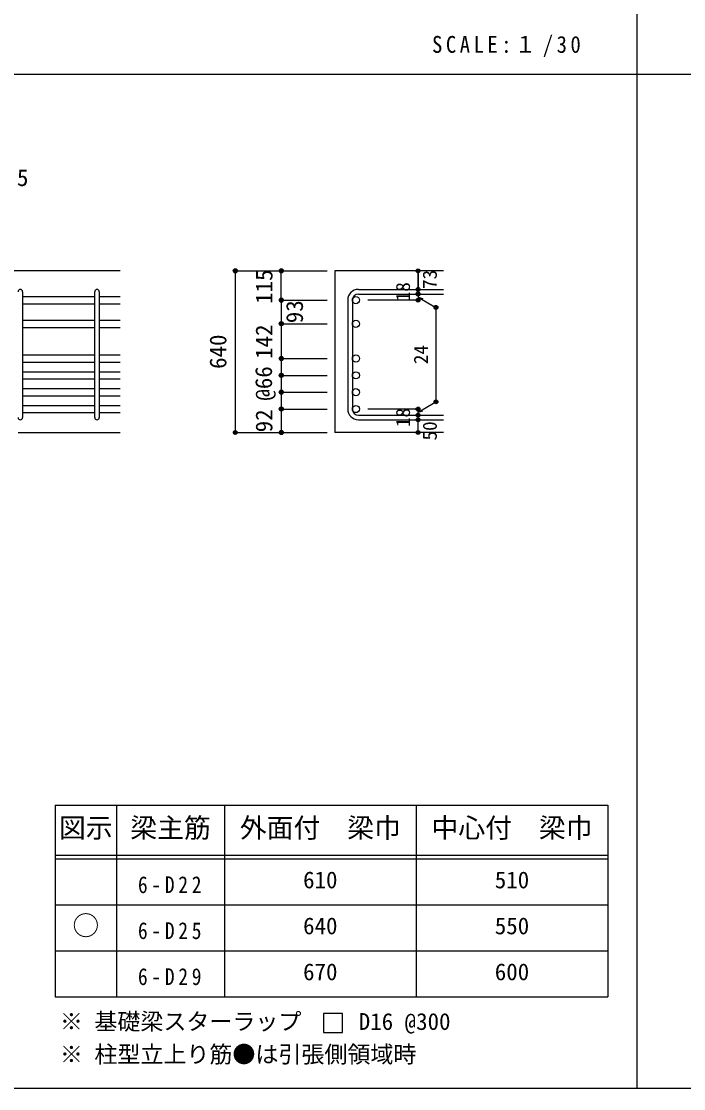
# Model space of a CAD drawing. Units: millimetres at full size, sheet at 1:30, with parts at other scales. Extents: x -5973 to 5954, y -4195 to 4201.
# Drawn here: x -3533 to -942, y -4195 to -15 of the extents above; entities that cross this region are included whole.
import ezdxf
from ezdxf.enums import TextEntityAlignment as Align

# ---------------------------------------------------------------- set-up
doc = ezdxf.new("R2010")
doc.units = ezdxf.units.MM
doc.header["$LTSCALE"] = 30
doc.header["$PDMODE"] = 32
doc.header["$PDSIZE"] = 15
for name, color, linetype in [('0-1_躯体線', 2, 'Continuous'), ('0-5_基礎梁筋', 7, 'Continuous'), ('0-6_スタラップ筋', 7, 'Continuous'), ('0-D_寸法', 4, 'Continuous'), ('6-7_文字', 7, 'Continuous'), ('6-E_枠', 7, 'Continuous'), ('F-0_枠', 6, 'Continuous')]:
    doc.layers.add(name, color=color, linetype=linetype)
doc.styles.add('ＭＳ ゴシック', font='')
doc.styles.get('ＭＳ ゴシック').set_extended_font_data('MS Gothic')

msp = doc.modelspace()

# ---------------------------------------------------------------- linework, layer by layer
at = {"layer": '0-1_躯体線'}
for p, q in [((-3145.8, -992.16), (-5045.8, -992.16)), ((-1880.8, -992.16), (-2305.8, -992.16)), ((-2305.8, -992.16), (-2305.8, -1625.66)), ((-3545.8, -1625.66), (-3145.8, -1625.66)), ((-1880.8, -1625.66), (-2305.8, -1625.66))]:
    msp.add_line(p, q, dxfattribs=at)
at = {"layer": '0-5_基礎梁筋'}
for p, q in [((-3527.8, -1093.09), (-3245.8, -1093.09)), ((-3527.8, -1121.09), (-3245.8, -1121.09)), ((-3227.8, -1093.09), (-3145.8, -1093.09)), ((-3227.8, -1121.09), (-3145.8, -1121.09)), ((-3527.8, -1185.66), (-3245.8, -1185.66)), ((-3227.8, -1185.66), (-3145.8, -1185.66)), ((-3527.8, -1213.66), (-3245.8, -1213.66)), ((-3227.8, -1213.66), (-3145.8, -1213.66)), ((-3527.8, -1321.66), (-3245.8, -1321.66)), ((-3227.8, -1321.66), (-3145.8, -1321.66)), ((-3527.8, -1349.66), (-3245.8, -1349.66)), ((-3227.8, -1349.66), (-3145.8, -1349.66)), ((-3527.8, -1387.66), (-3245.8, -1387.66)), ((-3527.8, -1415.66), (-3245.8, -1415.66)), ((-3227.8, -1387.66), (-3145.8, -1387.66)), ((-3227.8, -1415.66), (-3145.8, -1415.66)), ((-3527.8, -1453.66), (-3245.8, -1453.66)), ((-3227.8, -1453.66), (-3145.8, -1453.66)), ((-3527.8, -1481.66), (-3245.8, -1481.66)), ((-3227.8, -1481.66), (-3145.8, -1481.66)), ((-3527.8, -1519.66), (-3245.8, -1519.66)), ((-3227.8, -1519.66), (-3145.8, -1519.66)), ((-3527.8, -1547.66), (-3245.8, -1547.66)), ((-3227.8, -1547.66), (-3145.8, -1547.66))]:
    msp.add_line(p, q, dxfattribs=at)
at = {"layer": '0-5_基礎梁筋', "color": 3}
for centre in [(-2223.8, -1107.09), (-2223.8, -1199.66), (-2223.8, -1335.66), (-2223.8, -1401.66), (-2223.8, -1467.66), (-2223.8, -1533.66)]:
    msp.add_circle(centre, 14, dxfattribs=at)
at = {"layer": '0-6_スタラップ筋'}
for p, q in [((-3527.8, -1074.09), (-3527.8, -1566.66)), ((-3245.8, -1566.66), (-3245.8, -1074.09)), ((-3227.8, -1074.09), (-3227.8, -1566.66)), ((-2213.8, -1065.09), (-1880.8, -1065.09)), ((-2213.8, -1083.09), (-1880.8, -1083.09)), ((-2255.8, -1107.09), (-2255.8, -1533.66)), ((-2237.8, -1107.09), (-2237.8, -1533.66)), ((-2213.8, -1557.66), (-1880.8, -1557.66)), ((-2213.8, -1575.66), (-1880.8, -1575.66))]:
    msp.add_line(p, q, dxfattribs=at)
for centre, radius, start, end in [((-3536.8, -1074.09), 9, 0, 180), ((-3236.8, -1074.09), 9, 0, 180), ((-2213.8, -1107.09), 42, 90, 180), ((-2213.8, -1107.09), 24, 90, 180), ((-2213.8, -1533.66), 42, 180, 270), ((-2213.8, -1533.66), 24, 180, 270), ((-3536.8, -1566.66), 9, 180, 0), ((-3236.8, -1566.66), 9, 180, 0)]:
    msp.add_arc(centre, radius, start, end, dxfattribs=at)
at = {"layer": '0-D_寸法'}
for p, q in [((-2695.8, -992.16), (-2515.8, -992.16)), ((-2695.8, -992.16), (-2515.8, -992.16)), ((-2695.8, -992.16), (-2695.8, -1625.66)), ((-2515.8, -992.16), (-2335.8, -992.16)), ((-2515.8, -992.16), (-2335.8, -992.16)), ((-2515.8, -992.16), (-2335.8, -992.16)), ((-2515.8, -1107.09), (-2515.8, -992.16)), ((-1980.8, -1065.09), (-1980.8, -992.16)), ((-1980.8, -992.16), (-1980.8, -1065.09)), ((-1980.8, -1083.09), (-1980.8, -1065.09)), ((-1980.8, -1083.09), (-1980.8, -1107.09)), ((-2515.8, -1107.09), (-2335.8, -1107.09)), ((-2515.8, -1107.09), (-2515.8, -1199.66)), ((-1980.8, -1107.09), (-2176.89, -1107.09)), ((-1980.8, -1095.09), (-1910.74, -1135.54)), ((-1980.8, -1095.09), (-1961.48, -1100.27)), ((-1910.74, -1135.54), (-1910.74, -1505.21)), ((-2515.8, -1199.66), (-2335.8, -1199.66)), ((-2515.8, -1199.66), (-2515.8, -1335.66)), ((-2515.8, -1335.66), (-2335.8, -1335.66)), ((-2515.8, -1335.66), (-2515.8, -1533.66)), ((-2515.8, -1401.66), (-2335.8, -1401.66)), ((-2515.8, -1467.66), (-2335.8, -1467.66)), ((-2515.8, -1533.66), (-2335.8, -1533.66)), ((-2515.8, -1533.66), (-2515.8, -1625.66)), ((-1980.8, -1533.66), (-2176.89, -1533.66)), ((-1980.8, -1545.66), (-1910.74, -1505.21)), ((-1980.8, -1557.66), (-1980.8, -1533.66)), ((-1980.8, -1545.66), (-1961.48, -1540.49)), ((-1980.8, -1575.66), (-1980.8, -1557.66)), ((-1980.8, -1625.66), (-1980.8, -1575.66)), ((-2695.8, -1625.66), (-2515.8, -1625.66)), ((-2515.8, -1625.66), (-2335.8, -1625.66))]:
    msp.add_line(p, q, dxfattribs=at)
for centre, radius in [((-2695.8, -992.16), 8), ((-2695.8, -992.16), 7.2), ((-2695.8, -992.16), 6.4), ((-2695.8, -992.16), 5.6), ((-2695.8, -992.16), 4.8), ((-2695.8, -992.16), 4), ((-2695.8, -992.16), 3.2), ((-2695.8, -992.16), 2.4), ((-2695.8, -992.16), 1.6), ((-2695.8, -992.16), 0.8), ((-2515.8, -992.16), 8), ((-2515.8, -992.16), 7.2), ((-2515.8, -992.16), 6.4), ((-2515.8, -992.16), 5.6), ((-2515.8, -992.16), 4.8), ((-2515.8, -992.16), 4), ((-2515.8, -992.16), 3.2), ((-2515.8, -992.16), 2.4), ((-2515.8, -992.16), 0.8), ((-1980.8, -992.16), 4), ((-1980.8, -992.16), 3.6), ((-1980.8, -992.16), 3.2), ((-1980.8, -992.16), 2.8), ((-1980.8, -992.16), 2.4), ((-1980.8, -992.16), 2), ((-1980.8, -992.16), 1.6), ((-1980.8, -992.16), 1.2), ((-1980.8, -992.16), 0.8), ((-1980.8, -992.16), 0.4), ((-1980.8, -1065.09), 4), ((-1980.8, -1083.09), 4), ((-1980.8, -1065.09), 3.6), ((-1980.8, -1083.09), 3.6), ((-1980.8, -1065.09), 3.2), ((-1980.8, -1083.09), 3.2), ((-1980.8, -1065.09), 2.8), ((-1980.8, -1083.09), 2.8), ((-1980.8, -1065.09), 2.4), ((-1980.8, -1083.09), 2.4), ((-1980.8, -1065.09), 2), ((-1980.8, -1083.09), 2), ((-1980.8, -1065.09), 1.6), ((-1980.8, -1083.09), 1.6), ((-1980.8, -1065.09), 1.2), ((-1980.8, -1083.09), 1.2), ((-1980.8, -1065.09), 0.8), ((-1980.8, -1083.09), 0.8), ((-1980.8, -1065.09), 0.4), ((-1980.8, -1083.09), 0.4), ((-2515.8, -1107.09), 8), ((-2515.8, -1107.09), 7.2), ((-2515.8, -1107.09), 6.4), ((-2515.8, -1107.09), 5.6), ((-2515.8, -1107.09), 4.8), ((-2515.8, -1107.09), 4), ((-2515.8, -1107.09), 3.2), ((-2515.8, -1107.09), 2.4), ((-2515.8, -1107.09), 1.6), ((-2515.8, -1107.09), 0.8), ((-1980.8, -1107.09), 4), ((-1980.8, -1107.09), 3.6), ((-1980.8, -1107.09), 3.2), ((-1980.8, -1107.09), 2.8), ((-1980.8, -1107.09), 2.4), ((-1980.8, -1107.09), 2), ((-1980.8, -1107.09), 1.6), ((-1980.8, -1107.09), 1.2), ((-1980.8, -1107.09), 0.8), ((-1980.8, -1107.09), 0.4), ((-1910.74, -1135.54), 4), ((-1910.74, -1135.54), 3.6), ((-1910.74, -1135.54), 3.2), ((-1910.74, -1135.54), 2.8), ((-1910.74, -1135.54), 2.4), ((-1910.74, -1135.54), 2), ((-1910.74, -1135.54), 1.6), ((-1910.74, -1135.54), 1.2), ((-1910.74, -1135.54), 0.8), ((-1910.74, -1135.54), 0.4), ((-2515.8, -1199.66), 8), ((-2515.8, -1199.66), 7.2), ((-2515.8, -1199.66), 6.4), ((-2515.8, -1199.66), 5.6), ((-2515.8, -1199.66), 4.8), ((-2515.8, -1199.66), 4), ((-2515.8, -1199.66), 3.2), ((-2515.8, -1199.66), 2.4), ((-2515.8, -1199.66), 1.6), ((-2515.8, -1199.66), 0.8), ((-2515.8, -1335.66), 8), ((-2515.8, -1335.66), 7.2), ((-2515.8, -1335.66), 6.4), ((-2515.8, -1335.66), 5.6), ((-2515.8, -1335.66), 4.8), ((-2515.8, -1335.66), 4), ((-2515.8, -1335.66), 3.2), ((-2515.8, -1335.66), 2.4), ((-2515.8, -1335.66), 1.6), ((-2515.8, -1335.66), 0.8), ((-2515.8, -1401.66), 8), ((-2515.8, -1401.66), 7.2), ((-2515.8, -1401.66), 6.4), ((-2515.8, -1401.66), 5.6), ((-2515.8, -1401.66), 4.8), ((-2515.8, -1401.66), 4), ((-2515.8, -1401.66), 3.2), ((-2515.8, -1401.66), 2.4), ((-2515.8, -1401.66), 1.6), ((-2515.8, -1401.66), 0.8), ((-2515.8, -1467.66), 8), ((-2515.8, -1467.66), 7.2), ((-2515.8, -1467.66), 6.4), ((-2515.8, -1467.66), 5.6), ((-2515.8, -1467.66), 4.8), ((-2515.8, -1467.66), 4), ((-2515.8, -1467.66), 3.2), ((-2515.8, -1467.66), 2.4), ((-2515.8, -1467.66), 1.6), ((-2515.8, -1467.66), 0.8), ((-1910.74, -1505.21), 4), ((-1910.74, -1505.21), 3.6), ((-1910.74, -1505.21), 3.2), ((-1910.74, -1505.21), 2.8), ((-1910.74, -1505.21), 2.4), ((-1910.74, -1505.21), 2), ((-1910.74, -1505.21), 1.6), ((-1910.74, -1505.21), 1.2), ((-1910.74, -1505.21), 0.8), ((-2515.8, -1533.66), 8), ((-2515.8, -1533.66), 7.2), ((-2515.8, -1533.66), 6.4), ((-2515.8, -1533.66), 5.6), ((-2515.8, -1533.66), 4.8), ((-2515.8, -1533.66), 4), ((-2515.8, -1533.66), 3.2), ((-2515.8, -1533.66), 2.4), ((-2515.8, -1533.66), 1.6), ((-2515.8, -1533.66), 0.8), ((-1980.8, -1533.66), 4), ((-1980.8, -1533.66), 3.6), ((-1980.8, -1533.66), 3.2), ((-1980.8, -1533.66), 2.8), ((-1980.8, -1533.66), 2.4), ((-1980.8, -1533.66), 2), ((-1980.8, -1533.66), 1.6), ((-1980.8, -1533.66), 1.2), ((-1980.8, -1533.66), 0.8), ((-1980.8, -1533.66), 0.4), ((-1910.74, -1505.21), 0.4), ((-1980.8, -1557.66), 4), ((-1980.8, -1575.66), 4), ((-1980.8, -1557.66), 3.6), ((-1980.8, -1575.66), 3.6), ((-1980.8, -1557.66), 3.2), ((-1980.8, -1575.66), 3.2), ((-1980.8, -1557.66), 2.8), ((-1980.8, -1575.66), 2.8), ((-1980.8, -1557.66), 2.4), ((-1980.8, -1575.66), 2.4), ((-1980.8, -1557.66), 2), ((-1980.8, -1575.66), 2), ((-1980.8, -1557.66), 1.6), ((-1980.8, -1575.66), 1.6), ((-1980.8, -1557.66), 1.2), ((-1980.8, -1575.66), 1.2), ((-1980.8, -1557.66), 0.8), ((-1980.8, -1575.66), 0.8), ((-1980.8, -1557.66), 0.4), ((-1980.8, -1575.66), 0.4), ((-2695.8, -1625.66), 7.2), ((-2695.8, -1625.66), 6.4), ((-2695.8, -1625.66), 5.6), ((-2695.8, -1625.66), 4.8), ((-2695.8, -1625.66), 4), ((-2695.8, -1625.66), 3.2), ((-2695.8, -1625.66), 2.4), ((-2695.8, -1625.66), 1.6), ((-2695.8, -1625.66), 0.8), ((-2515.8, -1625.66), 8), ((-2515.8, -1625.66), 7.2), ((-2515.8, -1625.66), 6.4), ((-2515.8, -1625.66), 5.6), ((-2515.8, -1625.66), 4.8), ((-2515.8, -1625.66), 4), ((-2515.8, -1625.66), 3.2), ((-2515.8, -1625.66), 2.4), ((-2515.8, -1625.66), 1.6), ((-2515.8, -1625.66), 0.8), ((-1980.8, -1625.66), 4), ((-1980.8, -1625.66), 3.6), ((-1980.8, -1625.66), 3.2), ((-1980.8, -1625.66), 2.8), ((-1980.8, -1625.66), 2.4), ((-1980.8, -1625.66), 2), ((-1980.8, -1625.66), 1.6), ((-1980.8, -1625.66), 1.2), ((-1980.8, -1625.66), 0.8), ((-1980.8, -1625.66), 0.4)]:
    msp.add_circle(centre, radius, dxfattribs=at)
at = {"layer": '0-D_寸法', "color": 7}
for p in [(-2695.8, -992.16), (-2695.8, -992.16), (-2515.8, -992.16), (-1980.8, -992.16), (-1980.8, -1065.09), (-1980.8, -1083.09), (-2515.8, -1107.09), (-1980.8, -1107.09), (-1910.74, -1135.54), (-2515.8, -1199.66), (-2515.8, -1335.66), (-2515.8, -1401.66), (-2515.8, -1467.66), (-1910.74, -1505.21), (-2515.8, -1533.66), (-1980.8, -1533.66), (-1980.8, -1533.66), (-1980.8, -1557.66), (-1980.8, -1575.66), (-2695.8, -1625.66), (-2695.8, -1625.66), (-2515.8, -1625.66), (-1980.8, -1625.66)]:
    msp.add_point(p, dxfattribs=at)
at = {"layer": '6-7_文字'}
msp.add_lwpolyline([(-2350.89, -3975.43), (-2275.89, -3975.43), (-2275.89, -3900.43), (-2350.89, -3900.43)], close=True, dxfattribs=at)
at = {"layer": '6-E_枠', "color": 3}
for p, q in [((-3400.52, -3085.43), (-3400.52, -3835.43)), ((-3400.52, -3085.43), (-1238, -3085.43)), ((-1238, -3085.43), (-1238, -3835.43)), ((-3400.52, -3835.43), (-1238, -3835.43))]:
    msp.add_line(p, q, dxfattribs=at)
at = {"layer": '6-E_枠'}
for p, q in [((-3160.52, -3085.43), (-3160.52, -3835.43)), ((-2738, -3085.43), (-2738, -3835.43)), ((-1988, -3085.43), (-1988, -3835.43)), ((-3400.52, -3280.43), (-1238, -3280.43)), ((-3400.52, -3295.43), (-1238, -3295.43)), ((-3400.52, -3475.43), (-1238, -3475.43)), ((-3400.52, -3655.43), (-1238, -3655.43))]:
    msp.add_line(p, q, dxfattribs=at)
at = {"layer": 'F-0_枠', "color": 2}
for p, q in [((-1124.64, 4201.15), (-1124.64, -4195.24)), ((-5972.88, -222.05), (3723.6, -222.05))]:
    msp.add_line(p, q, dxfattribs=at)
at = {"layer": 'F-0_枠'}
msp.add_line((5954.1, -4195.24), (-5972.88, -4195.24), dxfattribs=at)

# ---------------------------------------------------------------- texts
at = {"layer": '0-D_寸法', "style": 'ＭＳ ゴシック'}
msp.add_text('167.5', height=65.98, dxfattribs=at).set_placement((-3729.55, -680.12), align=Align.BOTTOM_LEFT)
for s, height, p in [('115', 65.98, (-2530.41, -1121.76)), ('73', 54.99, (-1890.8, -1063.36)), ('18', 54.99, (-1995.8, -1111.59)), ('93', 65.98, (-2411.21, -1197.36)), ('142', 65.98, (-2530.8, -1337.16)), ('640', 65.98, (-2710.8, -1376.41)), ('24', 54.99, (-1925.74, -1357.88)), ('@66', 65.98, (-2532.25, -1500.61)), ('92', 65.98, (-2530.8, -1624.66)), ('18', 54.99, (-1995.8, -1604.16)), ('50', 54.99, (-1890.8, -1656.66))]:
    msp.add_text(s, height=height, rotation=90, dxfattribs=at).set_placement(p, align=Align.BOTTOM_LEFT)
at = {"layer": '6-7_文字', "color": 2, "style": 'ＭＳ ゴシック'}
for s, p in [('図示', (-3385.52, -3235.43)), ('梁主筋', (-3106.76, -3235.43)), ('外面付\u3000梁巾', (-2678, -3235.43)), ('中心付\u3000梁巾', (-1928, -3235.43)), ('○', (-3333.02, -3617.93))]:
    msp.add_text(s, height=76.98, dxfattribs=at).set_placement(p, align=Align.BOTTOM_LEFT)
at = {"layer": '6-7_文字', "style": 'ＭＳ ゴシック'}
for s, p in [('610', (-2430.5, -3430.43)), ('510', (-1680.5, -3430.43)), ('640', (-2430.5, -3610.43)), ('550', (-1680.5, -3610.43)), ('670', (-2430.5, -3790.43)), ('600', (-1680.5, -3790.43)), ('※ 基礎梁スターラップ     D16 @300', (-3381.96, -3985.01)), ('※ 柱型立上り筋●は引張側領域時', (-3381.96, -4113.51))]:
    msp.add_text(s, height=65.98, dxfattribs=at).set_placement(p, align=Align.BOTTOM_LEFT)
at = {"layer": '6-7_文字', "color": 2, "insert": (-1925.98, -154.55), "char_height": 65.98, "attachment_point": 7, "style": 'ＭＳ ゴシック'}
msp.add_mtext('\\T1.34;\\W0.9;SCALE:１/30', dxfattribs=at)
at = {"layer": '6-7_文字', "char_height": 65.98, "attachment_point": 7, "style": 'ＭＳ ゴシック'}
for s, insert in [('\\T1.38;\\W0.85;6-D22', (-3076.76, -3430.43)), ('\\T1.38;\\W0.85;6-D25', (-3076.76, -3610.43)), ('\\T1.38;\\W0.85;6-D29', (-3076.76, -3790.43))]:
    msp.add_mtext(s, dxfattribs=dict(at, insert=insert))

doc.saveas('drawing.dxf')
